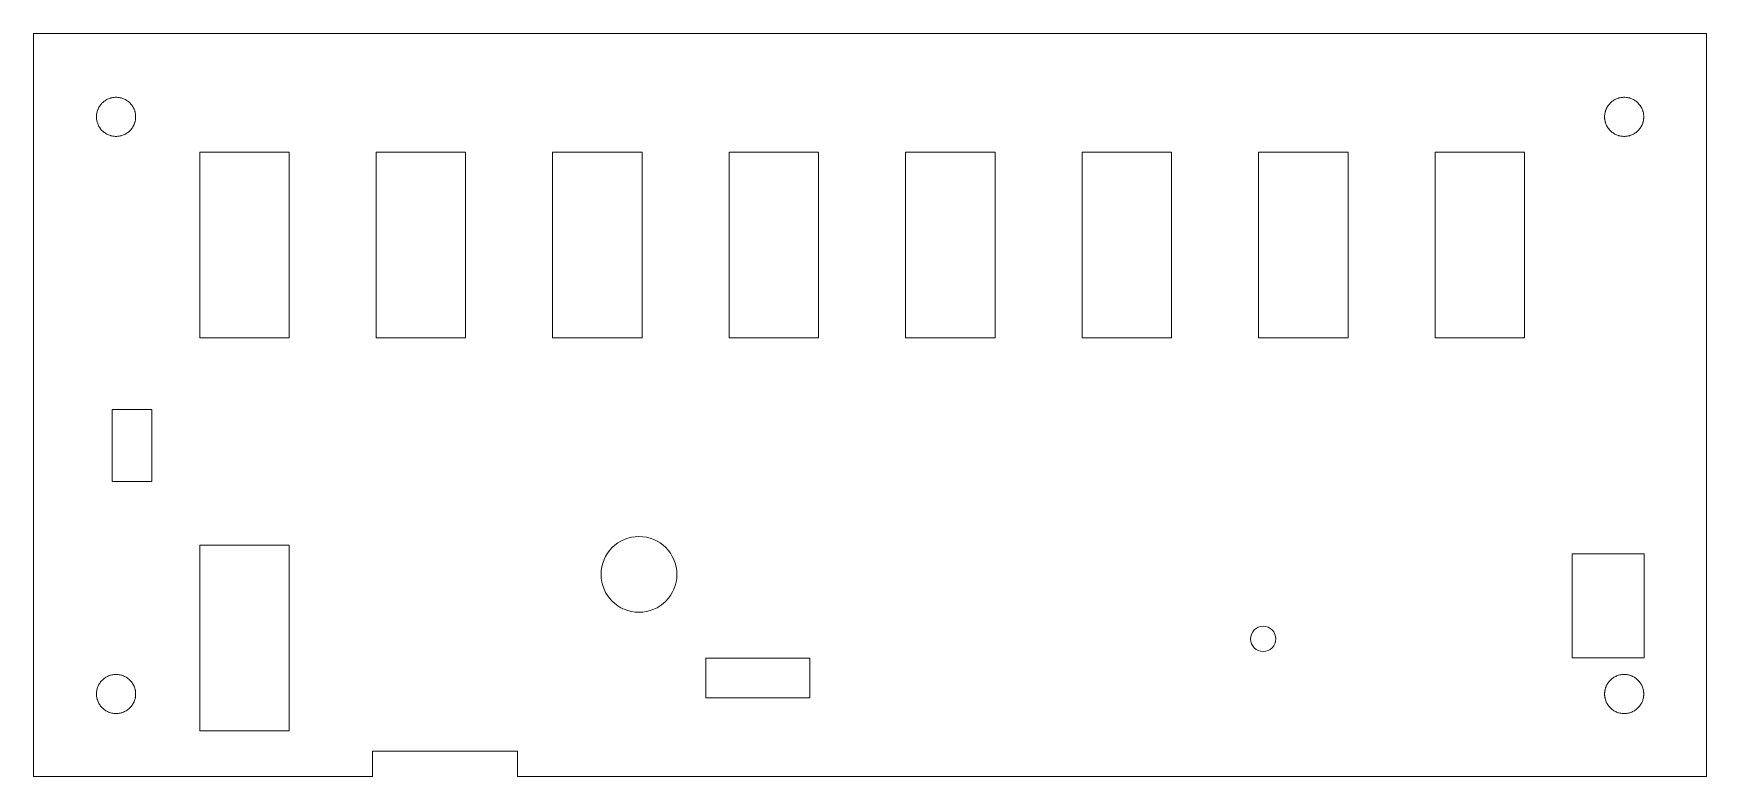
# Model space of a CAD drawing. Header units: millimetres. Extents: x -4 to 129, y -3 to 56.
import ezdxf

# ---------------------------------------------------------------- set-up
doc = ezdxf.new("R2010")
doc.units = ezdxf.units.MM

msp = doc.modelspace()

# ---------------------------------------------------------------- linework, layer by layer
at = {"color": 7, "linetype": 'Continuous', "lineweight": 15}
for p, q in [((128.846334, 56.136802), (-3.5936, 56.136802)), ((-3.5936, 56.136802), (-3.5936, -2.73)), ((128.846334, -2.73), (128.846334, 56.136802)), ((1.634744, 50.355754), (1.594358, 50.287682)), ((1.678686, 50.421794), (1.634744, 50.355754)), ((1.72593, 50.485294), (1.678686, 50.421794)), ((1.776222, 50.546254), (1.72593, 50.485294)), ((1.829562, 50.604674), (1.776222, 50.546254)), ((1.88595, 50.6603), (1.829562, 50.604674)), ((1.945132, 50.713132), (1.88595, 50.6603)), ((2.006854, 50.762662), (1.945132, 50.713132)), ((2.070862, 50.80889), (2.006854, 50.762662)), ((2.13741, 50.85207), (2.070862, 50.80889)), ((2.20599, 50.891694), (2.13741, 50.85207)), ((2.276348, 50.927762), (2.20599, 50.891694)), ((2.348738, 50.96002), (2.276348, 50.927762)), ((2.422398, 50.988722), (2.348738, 50.96002)), ((2.497582, 51.013614), (2.422398, 50.988722)), ((2.535682, 51.024536), (2.497582, 51.013614)), ((2.612644, 51.043586), (2.535682, 51.024536)), ((2.690368, 51.058572), (2.612644, 51.043586)), ((2.7686, 51.069748), (2.690368, 51.058572)), ((2.80797, 51.073812), (2.7686, 51.069748)), ((2.886964, 51.078892), (2.80797, 51.073812)), ((2.926588, 51.079908), (2.886964, 51.078892)), ((2.966212, 51.079908), (2.926588, 51.079908)), ((3.005836, 51.078892), (2.966212, 51.079908)), ((3.08483, 51.073812), (3.005836, 51.078892)), ((3.1242, 51.069748), (3.08483, 51.073812)), ((3.202432, 51.058572), (3.1242, 51.069748)), ((3.280156, 51.043586), (3.202432, 51.058572)), ((3.357118, 51.024536), (3.280156, 51.043586)), ((3.395218, 51.013614), (3.357118, 51.024536)), ((3.470402, 50.988722), (3.395218, 51.013614)), ((3.544062, 50.96002), (3.470402, 50.988722)), ((3.616452, 50.927762), (3.544062, 50.96002)), ((3.68681, 50.891694), (3.616452, 50.927762)), ((3.75539, 50.85207), (3.68681, 50.891694)), ((3.821938, 50.80889), (3.75539, 50.85207)), ((3.885946, 50.762662), (3.821938, 50.80889)), ((3.947668, 50.713132), (3.885946, 50.762662)), ((4.00685, 50.6603), (3.947668, 50.713132)), ((4.063238, 50.604674), (4.00685, 50.6603)), ((4.116578, 50.546254), (4.063238, 50.604674)), ((4.16687, 50.485294), (4.116578, 50.546254)), ((4.214114, 50.421794), (4.16687, 50.485294)), ((4.258056, 50.355754), (4.214114, 50.421794)), ((4.298442, 50.287682), (4.258056, 50.355754)), ((121.014744, 50.355754), (120.974358, 50.287682)), ((121.058686, 50.421794), (121.014744, 50.355754)), ((121.10593, 50.485294), (121.058686, 50.421794)), ((121.156222, 50.546254), (121.10593, 50.485294)), ((121.209562, 50.604674), (121.156222, 50.546254)), ((121.26595, 50.6603), (121.209562, 50.604674)), ((121.325132, 50.713132), (121.26595, 50.6603)), ((121.386854, 50.762662), (121.325132, 50.713132)), ((121.450862, 50.80889), (121.386854, 50.762662)), ((121.51741, 50.85207), (121.450862, 50.80889)), ((121.58599, 50.891694), (121.51741, 50.85207)), ((121.656348, 50.927762), (121.58599, 50.891694)), ((121.728738, 50.96002), (121.656348, 50.927762)), ((121.802398, 50.988722), (121.728738, 50.96002)), ((121.877582, 51.013614), (121.802398, 50.988722)), ((121.915682, 51.024536), (121.877582, 51.013614)), ((121.992644, 51.043586), (121.915682, 51.024536)), ((122.070368, 51.058572), (121.992644, 51.043586)), ((122.1486, 51.069748), (122.070368, 51.058572)), ((122.18797, 51.073812), (122.1486, 51.069748)), ((122.266964, 51.078892), (122.18797, 51.073812)), ((122.306588, 51.079908), (122.266964, 51.078892)), ((122.346212, 51.079908), (122.306588, 51.079908)), ((122.385836, 51.078892), (122.346212, 51.079908)), ((122.46483, 51.073812), (122.385836, 51.078892)), ((122.5042, 51.069748), (122.46483, 51.073812)), ((122.582432, 51.058572), (122.5042, 51.069748)), ((122.660156, 51.043586), (122.582432, 51.058572)), ((122.737118, 51.024536), (122.660156, 51.043586)), ((122.775218, 51.013614), (122.737118, 51.024536)), ((122.850402, 50.988722), (122.775218, 51.013614)), ((122.924062, 50.96002), (122.850402, 50.988722)), ((122.996452, 50.927762), (122.924062, 50.96002)), ((123.06681, 50.891694), (122.996452, 50.927762)), ((123.13539, 50.85207), (123.06681, 50.891694)), ((123.201938, 50.80889), (123.13539, 50.85207)), ((123.265946, 50.762662), (123.201938, 50.80889)), ((123.327668, 50.713132), (123.265946, 50.762662)), ((123.38685, 50.6603), (123.327668, 50.713132)), ((123.443238, 50.604674), (123.38685, 50.6603)), ((123.496578, 50.546254), (123.443238, 50.604674)), ((123.54687, 50.485294), (123.496578, 50.546254)), ((123.594114, 50.421794), (123.54687, 50.485294)), ((123.638056, 50.355754), (123.594114, 50.421794)), ((123.678442, 50.287682), (123.638056, 50.355754)), ((1.397, 49.569624), (1.396492, 49.53)), ((1.396492, 49.53), (1.397, 49.490376)), ((1.398524, 49.609248), (1.397, 49.569624)), ((1.397, 49.490376), (1.398524, 49.450752)), ((1.401064, 49.648618), (1.398524, 49.609248)), ((1.398524, 49.450752), (1.401064, 49.411382)), ((1.40462, 49.687988), (1.401064, 49.648618)), ((1.401064, 49.411382), (1.40462, 49.372012)), ((1.409192, 49.727358), (1.40462, 49.687988)), ((1.40462, 49.372012), (1.409192, 49.332642)), ((1.42113, 49.80559), (1.409192, 49.727358)), ((1.409192, 49.332642), (1.42113, 49.25441)), ((1.42875, 49.844452), (1.42113, 49.80559)), ((1.42113, 49.25441), (1.42875, 49.215548)), ((1.446784, 49.921668), (1.42875, 49.844452)), ((1.42875, 49.215548), (1.446784, 49.138332)), ((1.457198, 49.959768), (1.446784, 49.921668)), ((1.446784, 49.138332), (1.457198, 49.100232)), ((1.481074, 50.035206), (1.457198, 49.959768)), ((1.457198, 49.100232), (1.468628, 49.062386)), ((1.468628, 49.062386), (1.494536, 48.987456)), ((1.50876, 50.109374), (1.481074, 50.035206)), ((1.524, 50.14595), (1.50876, 50.109374)), ((1.557528, 50.217832), (1.524, 50.14595)), ((1.594358, 50.287682), (1.557528, 50.217832)), ((4.335272, 50.217832), (4.298442, 50.287682)), ((4.3688, 50.14595), (4.335272, 50.217832)), ((4.398264, 50.072544), (4.3688, 50.14595)), ((4.38404, 48.950626), (4.411726, 49.024794)), ((4.424172, 49.997614), (4.398264, 50.072544)), ((4.411726, 49.024794), (4.435602, 49.100232)), ((4.435602, 49.959768), (4.424172, 49.997614)), ((4.446016, 49.921668), (4.435602, 49.959768)), ((4.435602, 49.100232), (4.446016, 49.138332)), ((4.46405, 49.844452), (4.446016, 49.921668)), ((4.446016, 49.138332), (4.46405, 49.215548)), ((4.47167, 49.80559), (4.46405, 49.844452)), ((4.46405, 49.215548), (4.47167, 49.25441)), ((4.483608, 49.727358), (4.47167, 49.80559)), ((4.47167, 49.25441), (4.483608, 49.332642)), ((4.48818, 49.687988), (4.483608, 49.727358)), ((4.483608, 49.332642), (4.48818, 49.372012)), ((4.491736, 49.648618), (4.48818, 49.687988)), ((4.48818, 49.372012), (4.491736, 49.411382)), ((4.494276, 49.609248), (4.491736, 49.648618)), ((4.491736, 49.411382), (4.494276, 49.450752)), ((4.4958, 49.569624), (4.494276, 49.609248)), ((4.494276, 49.450752), (4.4958, 49.490376)), ((4.496308, 49.53), (4.4958, 49.569624)), ((4.4958, 49.490376), (4.496308, 49.53)), ((120.777, 49.569624), (120.776492, 49.53)), ((120.776492, 49.53), (120.777, 49.490376)), ((120.778524, 49.609248), (120.777, 49.569624)), ((120.777, 49.490376), (120.778524, 49.450752)), ((120.781064, 49.648618), (120.778524, 49.609248)), ((120.778524, 49.450752), (120.781064, 49.411382)), ((120.78462, 49.687988), (120.781064, 49.648618)), ((120.781064, 49.411382), (120.78462, 49.372012)), ((120.789192, 49.727358), (120.78462, 49.687988)), ((120.78462, 49.372012), (120.789192, 49.332642)), ((120.80113, 49.80559), (120.789192, 49.727358)), ((120.789192, 49.332642), (120.80113, 49.25441)), ((120.80875, 49.844452), (120.80113, 49.80559)), ((120.80113, 49.25441), (120.80875, 49.215548)), ((120.826784, 49.921668), (120.80875, 49.844452)), ((120.80875, 49.215548), (120.826784, 49.138332)), ((120.837198, 49.959768), (120.826784, 49.921668)), ((120.826784, 49.138332), (120.837198, 49.100232)), ((120.861074, 50.035206), (120.837198, 49.959768)), ((120.837198, 49.100232), (120.848628, 49.062386)), ((120.848628, 49.062386), (120.874536, 48.987456)), ((120.88876, 50.109374), (120.861074, 50.035206)), ((120.904, 50.14595), (120.88876, 50.109374)), ((120.937528, 50.217832), (120.904, 50.14595)), ((120.974358, 50.287682), (120.937528, 50.217832)), ((123.715272, 50.217832), (123.678442, 50.287682)), ((123.7488, 50.14595), (123.715272, 50.217832)), ((123.778264, 50.072544), (123.7488, 50.14595)), ((123.76404, 48.950626), (123.791726, 49.024794)), ((123.804172, 49.997614), (123.778264, 50.072544)), ((123.791726, 49.024794), (123.815602, 49.100232)), ((123.815602, 49.959768), (123.804172, 49.997614)), ((123.826016, 49.921668), (123.815602, 49.959768)), ((123.815602, 49.100232), (123.826016, 49.138332)), ((123.84405, 49.844452), (123.826016, 49.921668)), ((123.826016, 49.138332), (123.84405, 49.215548)), ((123.85167, 49.80559), (123.84405, 49.844452)), ((123.84405, 49.215548), (123.85167, 49.25441)), ((123.863608, 49.727358), (123.85167, 49.80559)), ((123.85167, 49.25441), (123.863608, 49.332642)), ((123.86818, 49.687988), (123.863608, 49.727358)), ((123.863608, 49.332642), (123.86818, 49.372012)), ((123.871736, 49.648618), (123.86818, 49.687988)), ((123.86818, 49.372012), (123.871736, 49.411382)), ((123.874276, 49.609248), (123.871736, 49.648618)), ((123.871736, 49.411382), (123.874276, 49.450752)), ((123.8758, 49.569624), (123.874276, 49.609248)), ((123.874276, 49.450752), (123.8758, 49.490376)), ((123.876308, 49.53), (123.8758, 49.569624)), ((123.8758, 49.490376), (123.876308, 49.53)), ((1.494536, 48.987456), (1.524, 48.91405)), ((1.524, 48.91405), (1.557528, 48.842168)), ((1.557528, 48.842168), (1.594358, 48.772318)), ((1.594358, 48.772318), (1.634744, 48.704246)), ((1.634744, 48.704246), (1.678686, 48.638206)), ((1.678686, 48.638206), (1.72593, 48.574706)), ((1.72593, 48.574706), (1.776222, 48.513746)), ((1.776222, 48.513746), (1.829562, 48.455326)), ((1.829562, 48.455326), (1.88595, 48.3997)), ((1.88595, 48.3997), (1.945132, 48.346868)), ((1.945132, 48.346868), (2.006854, 48.297338)), ((2.006854, 48.297338), (2.070862, 48.25111)), ((2.070862, 48.25111), (2.13741, 48.20793)), ((2.13741, 48.20793), (2.20599, 48.168306)), ((2.20599, 48.168306), (2.276348, 48.132238)), ((2.276348, 48.132238), (2.348738, 48.09998)), ((2.348738, 48.09998), (2.422398, 48.071278)), ((2.422398, 48.071278), (2.497582, 48.046386)), ((2.497582, 48.046386), (2.535682, 48.035464)), ((2.535682, 48.035464), (2.612644, 48.016414)), ((2.612644, 48.016414), (2.690368, 48.001428)), ((2.690368, 48.001428), (2.7686, 47.990252)), ((2.7686, 47.990252), (2.80797, 47.986188)), ((2.80797, 47.986188), (2.886964, 47.981108)), ((2.886964, 47.981108), (2.926588, 47.980092)), ((2.926588, 47.980092), (2.966212, 47.980092)), ((2.966212, 47.980092), (3.005836, 47.981108)), ((3.005836, 47.981108), (3.08483, 47.986188)), ((3.08483, 47.986188), (3.1242, 47.990252)), ((3.1242, 47.990252), (3.202432, 48.001428)), ((3.202432, 48.001428), (3.280156, 48.016414)), ((3.280156, 48.016414), (3.357118, 48.035464)), ((3.357118, 48.035464), (3.395218, 48.046386)), ((3.395218, 48.046386), (3.470402, 48.071278)), ((3.470402, 48.071278), (3.544062, 48.09998)), ((3.544062, 48.09998), (3.616452, 48.132238)), ((3.616452, 48.132238), (3.68681, 48.168306)), ((3.68681, 48.168306), (3.75539, 48.20793)), ((3.75539, 48.20793), (3.821938, 48.25111)), ((3.821938, 48.25111), (3.885946, 48.297338)), ((3.885946, 48.297338), (3.947668, 48.346868)), ((3.947668, 48.346868), (4.00685, 48.3997)), ((4.00685, 48.3997), (4.063238, 48.455326)), ((4.063238, 48.455326), (4.116578, 48.513746)), ((4.116578, 48.513746), (4.16687, 48.574706)), ((4.16687, 48.574706), (4.214114, 48.638206)), ((4.214114, 48.638206), (4.258056, 48.704246)), ((4.258056, 48.704246), (4.298442, 48.772318)), ((4.298442, 48.772318), (4.335272, 48.842168)), ((4.335272, 48.842168), (4.3688, 48.91405)), ((4.3688, 48.91405), (4.38404, 48.950626)), ((120.874536, 48.987456), (120.904, 48.91405)), ((120.904, 48.91405), (120.937528, 48.842168)), ((120.937528, 48.842168), (120.974358, 48.772318)), ((120.974358, 48.772318), (121.014744, 48.704246)), ((121.014744, 48.704246), (121.058686, 48.638206)), ((121.058686, 48.638206), (121.10593, 48.574706)), ((121.10593, 48.574706), (121.156222, 48.513746)), ((121.156222, 48.513746), (121.209562, 48.455326)), ((121.209562, 48.455326), (121.26595, 48.3997)), ((121.26595, 48.3997), (121.325132, 48.346868)), ((121.325132, 48.346868), (121.386854, 48.297338)), ((121.386854, 48.297338), (121.450862, 48.25111)), ((121.450862, 48.25111), (121.51741, 48.20793)), ((121.51741, 48.20793), (121.58599, 48.168306)), ((121.58599, 48.168306), (121.656348, 48.132238)), ((121.656348, 48.132238), (121.728738, 48.09998)), ((121.728738, 48.09998), (121.802398, 48.071278)), ((121.802398, 48.071278), (121.877582, 48.046386)), ((121.877582, 48.046386), (121.915682, 48.035464)), ((121.915682, 48.035464), (121.992644, 48.016414)), ((121.992644, 48.016414), (122.070368, 48.001428)), ((122.070368, 48.001428), (122.1486, 47.990252)), ((122.1486, 47.990252), (122.18797, 47.986188)), ((122.18797, 47.986188), (122.266964, 47.981108)), ((122.266964, 47.981108), (122.306588, 47.980092)), ((122.306588, 47.980092), (122.346212, 47.980092)), ((122.346212, 47.980092), (122.385836, 47.981108)), ((122.385836, 47.981108), (122.46483, 47.986188)), ((122.46483, 47.986188), (122.5042, 47.990252)), ((122.5042, 47.990252), (122.582432, 48.001428)), ((122.582432, 48.001428), (122.660156, 48.016414)), ((122.660156, 48.016414), (122.737118, 48.035464)), ((122.737118, 48.035464), (122.775218, 48.046386)), ((122.775218, 48.046386), (122.850402, 48.071278)), ((122.850402, 48.071278), (122.924062, 48.09998)), ((122.924062, 48.09998), (122.996452, 48.132238)), ((122.996452, 48.132238), (123.06681, 48.168306)), ((123.06681, 48.168306), (123.13539, 48.20793)), ((123.13539, 48.20793), (123.201938, 48.25111)), ((123.201938, 48.25111), (123.265946, 48.297338)), ((123.265946, 48.297338), (123.327668, 48.346868)), ((123.327668, 48.346868), (123.38685, 48.3997)), ((123.38685, 48.3997), (123.443238, 48.455326)), ((123.443238, 48.455326), (123.496578, 48.513746)), ((123.496578, 48.513746), (123.54687, 48.574706)), ((123.54687, 48.574706), (123.594114, 48.638206)), ((123.594114, 48.638206), (123.638056, 48.704246)), ((123.638056, 48.704246), (123.678442, 48.772318)), ((123.678442, 48.772318), (123.715272, 48.842168)), ((123.715272, 48.842168), (123.7488, 48.91405)), ((123.7488, 48.91405), (123.76404, 48.950626)), ((9.5664, 46.72), (9.5664, 32.02)), ((16.6464, 46.72), (9.5664, 46.72)), ((16.6464, 32.02), (16.6464, 46.72)), ((23.5364, 46.72), (23.5364, 32.02)), ((30.6164, 46.72), (23.5364, 46.72)), ((30.6164, 32.02), (30.6164, 46.72)), ((37.5064, 46.72), (37.5064, 32.02)), ((44.5864, 46.72), (37.5064, 46.72)), ((44.5864, 32.02), (44.5864, 46.72)), ((51.4764, 46.72), (51.4764, 32.02)), ((58.5564, 46.72), (51.4764, 46.72)), ((58.5564, 32.02), (58.5564, 46.72)), ((65.4464, 46.72), (65.4464, 32.02)), ((72.5264, 46.72), (65.4464, 46.72)), ((72.5264, 32.02), (72.5264, 46.72)), ((79.4164, 46.72), (79.4164, 32.02)), ((86.4964, 46.72), (79.4164, 46.72)), ((86.4964, 32.02), (86.4964, 46.72)), ((93.3864, 46.72), (93.3864, 32.02)), ((100.4664, 46.72), (93.3864, 46.72)), ((100.4664, 32.02), (100.4664, 46.72)), ((107.3564, 46.72), (107.3564, 32.02)), ((114.4364, 46.72), (107.3564, 46.72)), ((114.4364, 32.02), (114.4364, 46.72)), ((9.5664, 32.02), (16.6464, 32.02)), ((23.5364, 32.02), (30.6164, 32.02)), ((37.5064, 32.02), (44.5864, 32.02)), ((51.4764, 32.02), (58.5564, 32.02)), ((65.4464, 32.02), (72.5264, 32.02)), ((79.4164, 32.02), (86.4964, 32.02)), ((93.3864, 32.02), (100.4664, 32.02)), ((107.3564, 32.02), (114.4364, 32.02)), ((2.6464, 26.335), (2.6464, 20.655)), ((5.7864, 26.335), (2.6464, 26.335)), ((5.7864, 20.655), (5.7864, 26.335)), ((2.6464, 20.655), (5.7864, 20.655)), ((9.5664, 15.605), (9.5664, 0.905)), ((16.6464, 15.605), (9.5664, 15.605)), ((16.6464, 0.905), (16.6464, 15.605)), ((118.2164, 14.905), (118.2164, 6.685)), ((123.8964, 14.905), (118.2164, 14.905)), ((123.8964, 6.685), (123.8964, 14.905)), ((49.6364, 6.65), (49.6364, 3.51)), ((57.8564, 6.65), (49.6364, 6.65)), ((57.8564, 3.51), (57.8564, 6.65)), ((118.2164, 6.685), (123.8964, 6.685)), ((2.535682, 5.304536), (2.497582, 5.293614)), ((2.612644, 5.323586), (2.535682, 5.304536)), ((2.690368, 5.338572), (2.612644, 5.323586)), ((2.7686, 5.349748), (2.690368, 5.338572)), ((2.80797, 5.353812), (2.7686, 5.349748)), ((2.886964, 5.358892), (2.80797, 5.353812)), ((2.926588, 5.359908), (2.886964, 5.358892)), ((2.966212, 5.359908), (2.926588, 5.359908)), ((3.005836, 5.358892), (2.966212, 5.359908)), ((3.08483, 5.353812), (3.005836, 5.358892)), ((3.1242, 5.349748), (3.08483, 5.353812)), ((3.202432, 5.338572), (3.1242, 5.349748)), ((3.280156, 5.323586), (3.202432, 5.338572)), ((3.357118, 5.304536), (3.280156, 5.323586)), ((3.395218, 5.293614), (3.357118, 5.304536)), ((121.915682, 5.304536), (121.877582, 5.293614)), ((121.992644, 5.323586), (121.915682, 5.304536)), ((122.070368, 5.338572), (121.992644, 5.323586)), ((122.1486, 5.349748), (122.070368, 5.338572)), ((122.18797, 5.353812), (122.1486, 5.349748)), ((122.266964, 5.358892), (122.18797, 5.353812)), ((122.306588, 5.359908), (122.266964, 5.358892)), ((122.346212, 5.359908), (122.306588, 5.359908)), ((122.385836, 5.358892), (122.346212, 5.359908)), ((122.46483, 5.353812), (122.385836, 5.358892)), ((122.5042, 5.349748), (122.46483, 5.353812)), ((122.582432, 5.338572), (122.5042, 5.349748)), ((122.660156, 5.323586), (122.582432, 5.338572)), ((122.737118, 5.304536), (122.660156, 5.323586)), ((122.775218, 5.293614), (122.737118, 5.304536)), ((1.409192, 4.007358), (1.40462, 3.967988)), ((1.42113, 4.08559), (1.409192, 4.007358)), ((1.42875, 4.124452), (1.42113, 4.08559)), ((1.446784, 4.201668), (1.42875, 4.124452)), ((1.457198, 4.239768), (1.446784, 4.201668)), ((1.481074, 4.315206), (1.457198, 4.239768)), ((1.50876, 4.389374), (1.481074, 4.315206)), ((1.524, 4.42595), (1.50876, 4.389374)), ((1.557528, 4.497832), (1.524, 4.42595)), ((1.594358, 4.567682), (1.557528, 4.497832)), ((1.634744, 4.635754), (1.594358, 4.567682)), ((1.678686, 4.701794), (1.634744, 4.635754)), ((1.72593, 4.765294), (1.678686, 4.701794)), ((1.776222, 4.826254), (1.72593, 4.765294)), ((1.829562, 4.884674), (1.776222, 4.826254)), ((1.88595, 4.9403), (1.829562, 4.884674)), ((1.945132, 4.993132), (1.88595, 4.9403)), ((2.006854, 5.042662), (1.945132, 4.993132)), ((2.070862, 5.08889), (2.006854, 5.042662)), ((2.13741, 5.13207), (2.070862, 5.08889)), ((2.20599, 5.171694), (2.13741, 5.13207)), ((2.276348, 5.207762), (2.20599, 5.171694)), ((2.348738, 5.24002), (2.276348, 5.207762)), ((2.422398, 5.268722), (2.348738, 5.24002)), ((2.497582, 5.293614), (2.422398, 5.268722)), ((3.470402, 5.268722), (3.395218, 5.293614)), ((3.544062, 5.24002), (3.470402, 5.268722)), ((3.616452, 5.207762), (3.544062, 5.24002)), ((3.68681, 5.171694), (3.616452, 5.207762)), ((3.75539, 5.13207), (3.68681, 5.171694)), ((3.821938, 5.08889), (3.75539, 5.13207)), ((3.885946, 5.042662), (3.821938, 5.08889)), ((3.947668, 4.993132), (3.885946, 5.042662)), ((4.00685, 4.9403), (3.947668, 4.993132)), ((4.063238, 4.884674), (4.00685, 4.9403)), ((4.116578, 4.826254), (4.063238, 4.884674)), ((4.16687, 4.765294), (4.116578, 4.826254)), ((4.214114, 4.701794), (4.16687, 4.765294)), ((4.258056, 4.635754), (4.214114, 4.701794)), ((4.298442, 4.567682), (4.258056, 4.635754)), ((4.335272, 4.497832), (4.298442, 4.567682)), ((4.3688, 4.42595), (4.335272, 4.497832)), ((4.398264, 4.352544), (4.3688, 4.42595)), ((4.424172, 4.277614), (4.398264, 4.352544)), ((4.435602, 4.239768), (4.424172, 4.277614)), ((4.446016, 4.201668), (4.435602, 4.239768)), ((4.46405, 4.124452), (4.446016, 4.201668)), ((4.47167, 4.08559), (4.46405, 4.124452)), ((4.483608, 4.007358), (4.47167, 4.08559)), ((4.48818, 3.967988), (4.483608, 4.007358)), ((120.789192, 4.007358), (120.78462, 3.967988)), ((120.80113, 4.08559), (120.789192, 4.007358)), ((120.80875, 4.124452), (120.80113, 4.08559)), ((120.826784, 4.201668), (120.80875, 4.124452)), ((120.837198, 4.239768), (120.826784, 4.201668)), ((120.861074, 4.315206), (120.837198, 4.239768)), ((120.88876, 4.389374), (120.861074, 4.315206)), ((120.904, 4.42595), (120.88876, 4.389374)), ((120.937528, 4.497832), (120.904, 4.42595)), ((120.974358, 4.567682), (120.937528, 4.497832)), ((121.014744, 4.635754), (120.974358, 4.567682)), ((121.058686, 4.701794), (121.014744, 4.635754)), ((121.10593, 4.765294), (121.058686, 4.701794)), ((121.156222, 4.826254), (121.10593, 4.765294)), ((121.209562, 4.884674), (121.156222, 4.826254)), ((121.26595, 4.9403), (121.209562, 4.884674)), ((121.325132, 4.993132), (121.26595, 4.9403)), ((121.386854, 5.042662), (121.325132, 4.993132)), ((121.450862, 5.08889), (121.386854, 5.042662)), ((121.51741, 5.13207), (121.450862, 5.08889)), ((121.58599, 5.171694), (121.51741, 5.13207)), ((121.656348, 5.207762), (121.58599, 5.171694)), ((121.728738, 5.24002), (121.656348, 5.207762)), ((121.802398, 5.268722), (121.728738, 5.24002)), ((121.877582, 5.293614), (121.802398, 5.268722)), ((122.850402, 5.268722), (122.775218, 5.293614)), ((122.924062, 5.24002), (122.850402, 5.268722)), ((122.996452, 5.207762), (122.924062, 5.24002)), ((123.06681, 5.171694), (122.996452, 5.207762)), ((123.13539, 5.13207), (123.06681, 5.171694)), ((123.201938, 5.08889), (123.13539, 5.13207)), ((123.265946, 5.042662), (123.201938, 5.08889)), ((123.327668, 4.993132), (123.265946, 5.042662)), ((123.38685, 4.9403), (123.327668, 4.993132)), ((123.443238, 4.884674), (123.38685, 4.9403)), ((123.496578, 4.826254), (123.443238, 4.884674)), ((123.54687, 4.765294), (123.496578, 4.826254)), ((123.594114, 4.701794), (123.54687, 4.765294)), ((123.638056, 4.635754), (123.594114, 4.701794)), ((123.678442, 4.567682), (123.638056, 4.635754)), ((123.715272, 4.497832), (123.678442, 4.567682)), ((123.7488, 4.42595), (123.715272, 4.497832)), ((123.778264, 4.352544), (123.7488, 4.42595)), ((123.804172, 4.277614), (123.778264, 4.352544)), ((123.815602, 4.239768), (123.804172, 4.277614)), ((123.826016, 4.201668), (123.815602, 4.239768)), ((123.84405, 4.124452), (123.826016, 4.201668)), ((123.85167, 4.08559), (123.84405, 4.124452)), ((123.863608, 4.007358), (123.85167, 4.08559)), ((123.86818, 3.967988), (123.863608, 4.007358)), ((1.397, 3.849624), (1.396492, 3.81)), ((1.396492, 3.81), (1.397, 3.770376)), ((1.398524, 3.889248), (1.397, 3.849624)), ((1.397, 3.770376), (1.398524, 3.730752)), ((1.401064, 3.928618), (1.398524, 3.889248)), ((1.398524, 3.730752), (1.401064, 3.691382)), ((1.40462, 3.967988), (1.401064, 3.928618)), ((1.401064, 3.691382), (1.40462, 3.652012)), ((1.40462, 3.652012), (1.409192, 3.612642)), ((1.409192, 3.612642), (1.42113, 3.53441)), ((1.42113, 3.53441), (1.42875, 3.495548)), ((1.42875, 3.495548), (1.446784, 3.418332)), ((1.446784, 3.418332), (1.457198, 3.380232)), ((1.457198, 3.380232), (1.468628, 3.342386)), ((1.468628, 3.342386), (1.494536, 3.267456)), ((1.494536, 3.267456), (1.524, 3.19405)), ((1.524, 3.19405), (1.557528, 3.122168)), ((1.557528, 3.122168), (1.594358, 3.052318)), ((1.594358, 3.052318), (1.634744, 2.984246)), ((1.634744, 2.984246), (1.678686, 2.918206)), ((1.678686, 2.918206), (1.72593, 2.854706)), ((1.72593, 2.854706), (1.776222, 2.793746)), ((1.776222, 2.793746), (1.829562, 2.735326)), ((1.829562, 2.735326), (1.88595, 2.6797)), ((1.88595, 2.6797), (1.945132, 2.626868)), ((3.947668, 2.626868), (4.00685, 2.6797)), ((4.00685, 2.6797), (4.063238, 2.735326)), ((4.063238, 2.735326), (4.116578, 2.793746)), ((4.116578, 2.793746), (4.16687, 2.854706)), ((4.16687, 2.854706), (4.214114, 2.918206)), ((4.214114, 2.918206), (4.258056, 2.984246)), ((4.258056, 2.984246), (4.298442, 3.052318)), ((4.298442, 3.052318), (4.335272, 3.122168)), ((4.335272, 3.122168), (4.3688, 3.19405)), ((4.3688, 3.19405), (4.38404, 3.230626)), ((4.38404, 3.230626), (4.411726, 3.304794)), ((4.411726, 3.304794), (4.435602, 3.380232)), ((4.435602, 3.380232), (4.446016, 3.418332)), ((4.446016, 3.418332), (4.46405, 3.495548)), ((4.46405, 3.495548), (4.47167, 3.53441)), ((4.47167, 3.53441), (4.483608, 3.612642)), ((4.483608, 3.612642), (4.48818, 3.652012)), ((4.491736, 3.928618), (4.48818, 3.967988)), ((4.48818, 3.652012), (4.491736, 3.691382)), ((4.494276, 3.889248), (4.491736, 3.928618)), ((4.491736, 3.691382), (4.494276, 3.730752)), ((4.4958, 3.849624), (4.494276, 3.889248)), ((4.494276, 3.730752), (4.4958, 3.770376)), ((4.496308, 3.81), (4.4958, 3.849624)), ((4.4958, 3.770376), (4.496308, 3.81)), ((49.6364, 3.51), (57.8564, 3.51)), ((120.777, 3.849624), (120.776492, 3.81)), ((120.776492, 3.81), (120.777, 3.770376)), ((120.778524, 3.889248), (120.777, 3.849624)), ((120.777, 3.770376), (120.778524, 3.730752)), ((120.781064, 3.928618), (120.778524, 3.889248)), ((120.778524, 3.730752), (120.781064, 3.691382)), ((120.78462, 3.967988), (120.781064, 3.928618)), ((120.781064, 3.691382), (120.78462, 3.652012)), ((120.78462, 3.652012), (120.789192, 3.612642)), ((120.789192, 3.612642), (120.80113, 3.53441)), ((120.80113, 3.53441), (120.80875, 3.495548)), ((120.80875, 3.495548), (120.826784, 3.418332)), ((120.826784, 3.418332), (120.837198, 3.380232)), ((120.837198, 3.380232), (120.848628, 3.342386)), ((120.848628, 3.342386), (120.874536, 3.267456)), ((120.874536, 3.267456), (120.904, 3.19405)), ((120.904, 3.19405), (120.937528, 3.122168)), ((120.937528, 3.122168), (120.974358, 3.052318)), ((120.974358, 3.052318), (121.014744, 2.984246)), ((121.014744, 2.984246), (121.058686, 2.918206)), ((121.058686, 2.918206), (121.10593, 2.854706)), ((121.10593, 2.854706), (121.156222, 2.793746)), ((121.156222, 2.793746), (121.209562, 2.735326)), ((121.209562, 2.735326), (121.26595, 2.6797)), ((121.26595, 2.6797), (121.325132, 2.626868)), ((123.327668, 2.626868), (123.38685, 2.6797)), ((123.38685, 2.6797), (123.443238, 2.735326)), ((123.443238, 2.735326), (123.496578, 2.793746)), ((123.496578, 2.793746), (123.54687, 2.854706)), ((123.54687, 2.854706), (123.594114, 2.918206)), ((123.594114, 2.918206), (123.638056, 2.984246)), ((123.638056, 2.984246), (123.678442, 3.052318)), ((123.678442, 3.052318), (123.715272, 3.122168)), ((123.715272, 3.122168), (123.7488, 3.19405)), ((123.7488, 3.19405), (123.76404, 3.230626)), ((123.76404, 3.230626), (123.791726, 3.304794)), ((123.791726, 3.304794), (123.815602, 3.380232)), ((123.815602, 3.380232), (123.826016, 3.418332)), ((123.826016, 3.418332), (123.84405, 3.495548)), ((123.84405, 3.495548), (123.85167, 3.53441)), ((123.85167, 3.53441), (123.863608, 3.612642)), ((123.863608, 3.612642), (123.86818, 3.652012)), ((123.871736, 3.928618), (123.86818, 3.967988)), ((123.86818, 3.652012), (123.871736, 3.691382)), ((123.874276, 3.889248), (123.871736, 3.928618)), ((123.871736, 3.691382), (123.874276, 3.730752)), ((123.8758, 3.849624), (123.874276, 3.889248)), ((123.874276, 3.730752), (123.8758, 3.770376)), ((123.876308, 3.81), (123.8758, 3.849624)), ((123.8758, 3.770376), (123.876308, 3.81)), ((1.945132, 2.626868), (2.006854, 2.577338)), ((2.006854, 2.577338), (2.070862, 2.53111)), ((2.070862, 2.53111), (2.13741, 2.48793)), ((2.13741, 2.48793), (2.20599, 2.448306)), ((2.20599, 2.448306), (2.276348, 2.412238)), ((2.276348, 2.412238), (2.348738, 2.37998)), ((2.348738, 2.37998), (2.422398, 2.351278)), ((2.422398, 2.351278), (2.497582, 2.326386)), ((2.497582, 2.326386), (2.535682, 2.315464)), ((2.535682, 2.315464), (2.612644, 2.296414)), ((2.612644, 2.296414), (2.690368, 2.281428)), ((2.690368, 2.281428), (2.7686, 2.270252)), ((2.7686, 2.270252), (2.80797, 2.266188)), ((2.80797, 2.266188), (2.886964, 2.261108)), ((2.886964, 2.261108), (2.926588, 2.260092)), ((2.926588, 2.260092), (2.966212, 2.260092)), ((2.966212, 2.260092), (3.005836, 2.261108)), ((3.005836, 2.261108), (3.08483, 2.266188)), ((3.08483, 2.266188), (3.1242, 2.270252)), ((3.1242, 2.270252), (3.202432, 2.281428)), ((3.202432, 2.281428), (3.280156, 2.296414)), ((3.280156, 2.296414), (3.357118, 2.315464)), ((3.357118, 2.315464), (3.395218, 2.326386)), ((3.395218, 2.326386), (3.470402, 2.351278)), ((3.470402, 2.351278), (3.544062, 2.37998)), ((3.544062, 2.37998), (3.616452, 2.412238)), ((3.616452, 2.412238), (3.68681, 2.448306)), ((3.68681, 2.448306), (3.75539, 2.48793)), ((3.75539, 2.48793), (3.821938, 2.53111)), ((3.821938, 2.53111), (3.885946, 2.577338)), ((3.885946, 2.577338), (3.947668, 2.626868)), ((121.325132, 2.626868), (121.386854, 2.577338)), ((121.386854, 2.577338), (121.450862, 2.53111)), ((121.450862, 2.53111), (121.51741, 2.48793)), ((121.51741, 2.48793), (121.58599, 2.448306)), ((121.58599, 2.448306), (121.656348, 2.412238)), ((121.656348, 2.412238), (121.728738, 2.37998)), ((121.728738, 2.37998), (121.802398, 2.351278)), ((121.802398, 2.351278), (121.877582, 2.326386)), ((121.877582, 2.326386), (121.915682, 2.315464)), ((121.915682, 2.315464), (121.992644, 2.296414)), ((121.992644, 2.296414), (122.070368, 2.281428)), ((122.070368, 2.281428), (122.1486, 2.270252)), ((122.1486, 2.270252), (122.18797, 2.266188)), ((122.18797, 2.266188), (122.266964, 2.261108)), ((122.266964, 2.261108), (122.306588, 2.260092)), ((122.306588, 2.260092), (122.346212, 2.260092)), ((122.346212, 2.260092), (122.385836, 2.261108)), ((122.385836, 2.261108), (122.46483, 2.266188)), ((122.46483, 2.266188), (122.5042, 2.270252)), ((122.5042, 2.270252), (122.582432, 2.281428)), ((122.582432, 2.281428), (122.660156, 2.296414)), ((122.660156, 2.296414), (122.737118, 2.315464)), ((122.737118, 2.315464), (122.775218, 2.326386)), ((122.775218, 2.326386), (122.850402, 2.351278)), ((122.850402, 2.351278), (122.924062, 2.37998)), ((122.924062, 2.37998), (122.996452, 2.412238)), ((122.996452, 2.412238), (123.06681, 2.448306)), ((123.06681, 2.448306), (123.13539, 2.48793)), ((123.13539, 2.48793), (123.201938, 2.53111)), ((123.201938, 2.53111), (123.265946, 2.577338)), ((123.265946, 2.577338), (123.327668, 2.626868)), ((9.5664, 0.905), (16.6464, 0.905)), ((23.231344, -0.73), (23.231344, -2.73)), ((34.731456, -0.73), (23.231344, -0.73)), ((34.731456, -2.73), (34.731456, -0.73)), ((-3.5936, -2.73), (23.231344, -2.73)), ((34.731456, -2.73), (128.846334, -2.73))]:
    msp.add_line(p, q, dxfattribs=at)
for centre, radius in [((44.338984, 13.284944), 3), ((93.751352, 8.17357), 1)]:
    msp.add_circle(centre, radius, dxfattribs=at)

doc.saveas('drawing.dxf')
